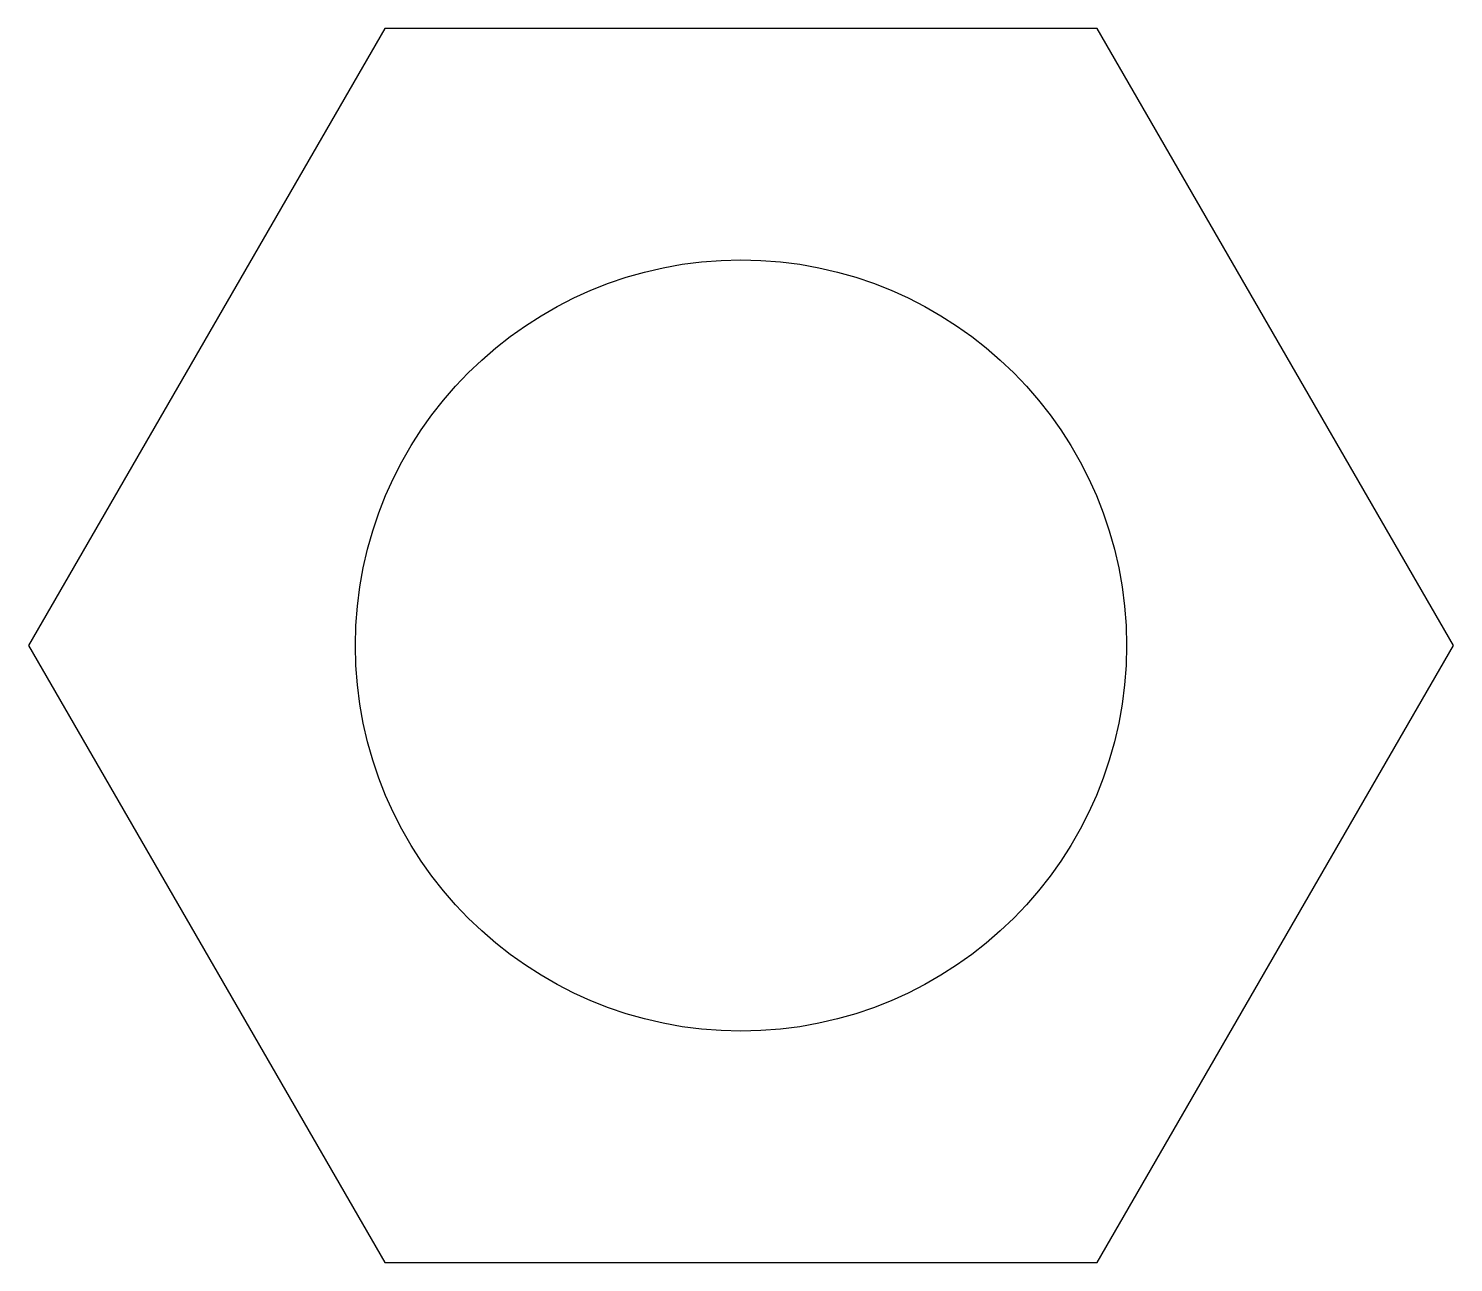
# Model space of a CAD drawing. Header units: millimetres. Extents: x -46.2 to 46.2, y -40 to 40.
import ezdxf

# ---------------------------------------------------------------- set-up
doc = ezdxf.new("R2010")
doc.units = ezdxf.units.MM
doc.layers.get('0').update_dxf_attribs({"linetype": 'CONTINUOUS'})

msp = doc.modelspace()

# ---------------------------------------------------------------- linework, layer by layer
msp.add_lwpolyline([(23.094, 40), (-23.094, 40), (-46.188, 0), (-23.094, -40), (23.094, -40), (46.188, 0)], close=True)
msp.add_circle((0, 0), 25)

doc.saveas('drawing.dxf')
